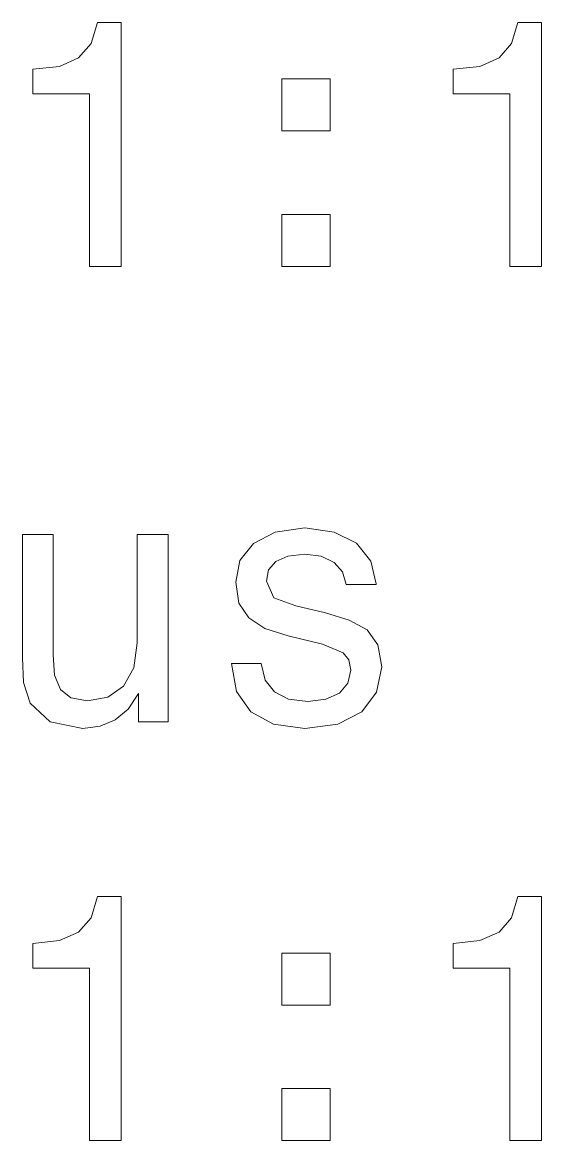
# Model space of a CAD drawing. Extents: x 487 to 800, y 314 to 605.
# Drawn here: x 614.35 to 621.85, y 356.92 to 373.07 of the extents above; entities that cross this region are included whole.
import ezdxf

# ---------------------------------------------------------------- set-up
doc = ezdxf.new("R2010")
doc.units = 0

msp = doc.modelspace()

# ---------------------------------------------------------------- linework, layer by layer
at = {"color": 7, "lineweight": 13}
for points in [[(615.319, 369.543), (615.778, 369.543), (615.778, 373.068), (615.435, 373.068), (615.344, 372.761), (615.162, 372.554), (614.885, 372.433), (614.502, 372.393), (614.502, 372.034), (615.319, 372.034)], [(621.391, 369.543), (621.85, 369.543), (621.85, 373.068), (621.507, 373.068), (621.416, 372.761), (621.235, 372.554), (620.957, 372.433), (620.574, 372.393), (620.574, 372.034), (621.391, 372.034)], [(618.098, 371.5), (618.794, 371.5), (618.794, 372.251), (618.098, 372.251)], [(618.098, 369.543), (618.794, 369.543), (618.794, 370.295), (618.098, 370.295)], [(618.728, 364.542), (618.299, 364.643), (617.982, 364.759), (617.876, 364.996), (617.906, 365.162), (618.012, 365.283), (618.183, 365.359), (618.431, 365.389), (618.668, 365.359), (618.854, 365.268), (618.975, 365.132), (619.026, 364.951), (619.459, 364.951), (619.459, 364.961), (619.384, 365.288), (619.177, 365.546), (618.854, 365.707), (618.431, 365.768), (618.002, 365.707), (617.689, 365.541), (617.492, 365.294), (617.432, 364.981), (617.477, 364.678), (617.619, 364.466), (617.851, 364.315), (618.188, 364.209), (618.683, 364.088), (618.985, 363.962), (619.066, 363.861), (619.096, 363.71), (619.051, 363.523), (618.93, 363.382), (618.733, 363.291), (618.471, 363.261), (618.193, 363.291), (617.992, 363.397), (617.856, 363.569), (617.8, 363.806), (617.371, 363.806), (617.442, 363.402), (617.649, 363.11), (617.977, 362.933), (618.431, 362.868), (618.905, 362.933), (619.253, 363.11), (619.464, 363.392), (619.54, 363.76), (619.485, 364.078), (619.328, 364.295), (619.071, 364.436)], [(616.454, 365.672), (616.01, 365.672), (616.01, 364.108), (615.959, 363.745), (615.813, 363.483), (615.586, 363.322), (615.289, 363.271), (615.052, 363.312), (614.9, 363.433), (614.815, 363.639), (614.794, 363.932), (614.794, 365.672), (614.351, 365.672), (614.351, 363.892), (614.366, 363.533), (614.461, 363.236), (614.754, 362.964), (615.223, 362.868), (615.475, 362.903), (615.692, 362.994), (615.879, 363.15), (616.03, 363.377), (616.03, 362.964), (616.454, 362.964)], [(615.319, 356.917), (615.778, 356.917), (615.778, 360.442), (615.435, 360.442), (615.344, 360.134), (615.162, 359.928), (614.885, 359.806), (614.502, 359.766), (614.502, 359.408), (615.319, 359.408)], [(621.391, 356.917), (621.85, 356.917), (621.85, 360.442), (621.507, 360.442), (621.416, 360.134), (621.235, 359.928), (620.957, 359.806), (620.574, 359.766), (620.574, 359.408), (621.391, 359.408)], [(618.098, 358.874), (618.794, 358.874), (618.794, 359.625), (618.098, 359.625)], [(618.098, 356.917), (618.794, 356.917), (618.794, 357.668), (618.098, 357.668)]]:
    msp.add_lwpolyline(points, close=True, dxfattribs=at)

doc.saveas('drawing.dxf')
